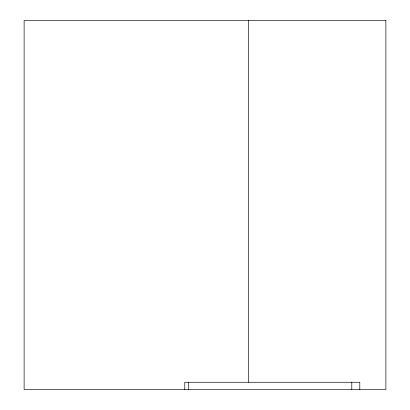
<?xml version="1.0" encoding="UTF-8"?>
<svg xmlns="http://www.w3.org/2000/svg" width="410" height="410" viewBox="0 0 410 410"><rect width="100%" height="100%" fill="white"/><g stroke="black" fill="none" stroke-linecap="round" stroke-linejoin="round"><path stroke-width="0.61" d="M359.801 389.5L359.801 382.263L184.777 382.263L184.777 389.5M351.8 382.263L351.8 389.5M248.414 20.5L248.414 382.263M188.723 382.263L188.723 389.5M385.882 20.5L24.118 20.5L24.118 389.5L385.882 389.5L385.882 20.5"/></g></svg>
